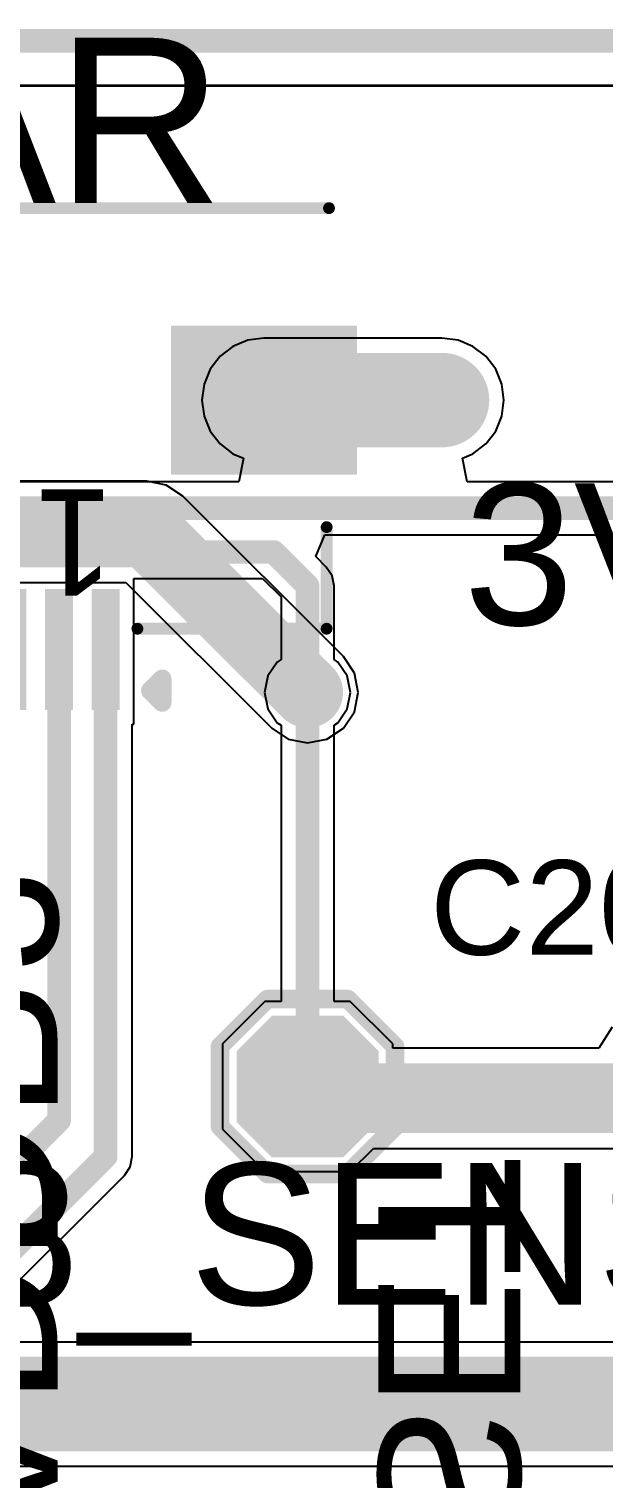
# Model space of a CAD drawing. Header units: millimetres. Extents: x -0.52 to 3.79, y -0.54 to 3.26.
# Drawn here: x 2.966 to 3.209, y 2.403 to 3.017 of the extents above; entities that cross this region are included whole.
import ezdxf

# ---------------------------------------------------------------- set-up
doc = ezdxf.new("R2010")
doc.units = ezdxf.units.MM
doc.header["$MEASUREMENT"] = 0
for name, color, linetype in [('BottomLayer', 5, 'Continuous'), ('BottomOverlay', 54, 'Continuous'), ('BottomSolder', 6, 'Continuous'), ('Mechanical2', 216, 'Continuous'), ('TopLayer', 1, 'Continuous'), ('TopOverlay', 2, 'Continuous'), ('TopPaste', 8, 'Continuous'), ('TopSolder', 216, 'Continuous'), ('ViaHoleLayer', 16, 'Continuous')]:
    doc.layers.add(name, color=color, linetype=linetype)
doc.styles.add('Arial', font='', dxfattribs={"height": 0.2})
doc.styles.get('Arial').set_extended_font_data('Arial')

# ---------------------------------------------------------------- blocks, each defined once
blk = doc.blocks.new('T__________29')
at = {"layer": 'TopLayer'}
blk.add_hatch(color=1, dxfattribs=at).paths.add_polyline_path([(0.015, 0.03), (-0.015, 0.03), (-0.03, 0.015), (-0.03, -0.015), (-0.015, -0.03), (0.015, -0.03), (0.03, -0.015), (0.03, 0.015)])
at = {"layer": 'TopPaste'}
blk.add_hatch(color=8, dxfattribs=at).paths.add_polyline_path([(0.015, 0.03), (-0.015, 0.03), (-0.03, 0.015), (-0.03, -0.015), (-0.015, -0.03), (0.015, -0.03), (0.03, -0.015), (0.03, 0.015)])
at = {"layer": 'TopSolder'}
blk.add_hatch(color=216, dxfattribs=at).paths.add_polyline_path([(0.015, 0.03), (-0.015, 0.03), (-0.03, 0.015), (-0.03, -0.015), (-0.015, -0.03), (0.015, -0.03), (0.03, -0.015), (0.03, 0.015)])
at = {"layer": 'TopOverlay', "const_width": 0.007874}
for points in [[(-0.037, 0.017), (-0.017, 0.037)], [(-0.017, 0.037), (0.017, 0.037)], [(-0.017, 0.037), (0.017, 0.037)], [(0.017, 0.037), (0.037, 0.017)], [(-0.037, -0.017), (-0.037, 0.017)], [(0.037, -0.017), (0.037, 0.017)], [(-0.037, -0.017), (-0.017, -0.037)], [(0.017, -0.037), (0.037, -0.017)], [(-0.017, -0.037), (0.017, -0.037)], [(-0.017, -0.037), (0.017, -0.037)]]:
    blk.add_lwpolyline(points, dxfattribs=at)
at = {"layer": 'TopOverlay', "const_width": 0.003937}
for points in [[(-0.0189685, 0.037, 1), (-0.0150315, 0.037, 1)], [(-0.0189685, 0.037, 1), (-0.0150315, 0.037, 1)], [(-0.0189685, 0.037, 1), (-0.0150315, 0.037, 1)], [(0.0150315, 0.037, 1), (0.0189685, 0.037, 1)], [(0.0150315, 0.037, 1), (0.0189685, 0.037, 1)], [(0.0150315, 0.037, 1), (0.0189685, 0.037, 1)], [(-0.0389685, 0.017, 1), (-0.0350315, 0.017, 1)], [(-0.0389685, 0.017, 1), (-0.0350315, 0.017, 1)], [(0.0350315, 0.017, 1), (0.0389685, 0.017, 1)], [(0.0350315, 0.017, 1), (0.0389685, 0.017, 1)], [(-0.0389685, -0.017, 1), (-0.0350315, -0.017, 1)], [(-0.0389685, -0.017, 1), (-0.0350315, -0.017, 1)], [(0.0350315, -0.017, 1), (0.0389685, -0.017, 1)], [(0.0350315, -0.017, 1), (0.0389685, -0.017, 1)], [(-0.0189685, -0.037, 1), (-0.0150315, -0.037, 1)], [(-0.0189685, -0.037, 1), (-0.0150315, -0.037, 1)], [(-0.0189685, -0.037, 1), (-0.0150315, -0.037, 1)], [(0.0150315, -0.037, 1), (0.0189685, -0.037, 1)], [(0.0150315, -0.037, 1), (0.0189685, -0.037, 1)], [(0.0150315, -0.037, 1), (0.0189685, -0.037, 1)]]:
    blk.add_lwpolyline(points, format="xyb", close=True, dxfattribs=at)
blk = doc.blocks.new('AFC01_S10FCC_00_147')
at = {"layer": 'TopLayer'}
for points in [[(-0.0826771, 0.02716545), (-0.0944881, 0.02716545), (-0.0944881, 0.07834655), (-0.0826771, 0.07834655)], [(-0.0629921, 0.02716545), (-0.0748031, 0.02716545), (-0.0748031, 0.07834655), (-0.0629921, 0.07834655)], [(-0.043307, 0.02716545), (-0.055118, 0.02716545), (-0.055118, 0.07834655), (-0.043307, 0.07834655)], [(-0.023622, 0.02716545), (-0.035433, 0.02716545), (-0.035433, 0.07834655), (-0.023622, 0.07834655)], [(-0.003936899999999998, 0.02716545), (-0.0157479, 0.02716545), (-0.0157479, 0.07834655), (-0.003936900000000003, 0.07834655)], [(0.0157481, 0.02716545), (0.003937100000000003, 0.02716545), (0.003937099999999997, 0.07834655), (0.0157481, 0.07834655)], [(0.0354331, 0.02716545), (0.0236221, 0.02716545), (0.0236221, 0.07834655), (0.0354331, 0.07834655)], [(0.0551182, 0.02716545), (0.0433072, 0.02716545), (0.0433072, 0.07834655), (0.0551182, 0.07834655)], [(0.0748032, 0.02716545), (0.0629922, 0.02716545), (0.0629922, 0.07834655), (0.0748032, 0.07834655)], [(0.0944883, 0.02716545), (0.0826773, 0.02716545), (0.0826773, 0.07834655), (0.0944883, 0.07834655)], [(-0.1161416, -0.08425185), (-0.1948818, -0.08425185), (-0.1948818, -0.02125975), (-0.1161416, -0.02125974999999999)], [(0.1161418, -0.02125975), (0.194882, -0.02125975), (0.194882, -0.08425185), (0.1161418, -0.08425185)]]:
    blk.add_hatch(color=1, dxfattribs=at).paths.add_polyline_path(points)
at = {"layer": 'TopPaste'}
for points in [[(-0.0826771, 0.02716545), (-0.0944881, 0.02716545), (-0.0944881, 0.07834655), (-0.0826771, 0.07834655)], [(-0.0629921, 0.02716545), (-0.0748031, 0.02716545), (-0.0748031, 0.07834655), (-0.0629921, 0.07834655)], [(-0.043307, 0.02716545), (-0.055118, 0.02716545), (-0.055118, 0.07834655), (-0.043307, 0.07834655)], [(-0.023622, 0.02716545), (-0.035433, 0.02716545), (-0.035433, 0.07834655), (-0.023622, 0.07834655)], [(-0.003936899999999998, 0.02716545), (-0.0157479, 0.02716545), (-0.0157479, 0.07834655), (-0.003936900000000003, 0.07834655)], [(0.0157481, 0.02716545), (0.003937100000000003, 0.02716545), (0.003937099999999997, 0.07834655), (0.0157481, 0.07834655)], [(0.0354331, 0.02716545), (0.0236221, 0.02716545), (0.0236221, 0.07834655), (0.0354331, 0.07834655)], [(0.0551182, 0.02716545), (0.0433072, 0.02716545), (0.0433072, 0.07834655), (0.0551182, 0.07834655)], [(0.0748032, 0.02716545), (0.0629922, 0.02716545), (0.0629922, 0.07834655), (0.0748032, 0.07834655)], [(0.0944883, 0.02716545), (0.0826773, 0.02716545), (0.0826773, 0.07834655), (0.0944883, 0.07834655)], [(-0.1161416, -0.08425185), (-0.1948818, -0.08425185), (-0.1948818, -0.02125975), (-0.1161416, -0.02125974999999999)], [(0.1161418, -0.02125975), (0.194882, -0.02125975), (0.194882, -0.08425185), (0.1161418, -0.08425185)]]:
    blk.add_hatch(color=8, dxfattribs=at).paths.add_polyline_path(points)
at = {"layer": 'TopSolder'}
for points in [[(-0.0826771, 0.02716545), (-0.0944881, 0.02716545), (-0.0944881, 0.07834655), (-0.0826771, 0.07834655)], [(-0.0629921, 0.02716545), (-0.0748031, 0.02716545), (-0.0748031, 0.07834655), (-0.0629921, 0.07834655)], [(-0.043307, 0.02716545), (-0.055118, 0.02716545), (-0.055118, 0.07834655), (-0.043307, 0.07834655)], [(-0.023622, 0.02716545), (-0.035433, 0.02716545), (-0.035433, 0.07834655), (-0.023622, 0.07834655)], [(-0.003936899999999998, 0.02716545), (-0.0157479, 0.02716545), (-0.0157479, 0.07834655), (-0.003936900000000003, 0.07834655)], [(0.0157481, 0.02716545), (0.003937100000000003, 0.02716545), (0.003937099999999997, 0.07834655), (0.0157481, 0.07834655)], [(0.0354331, 0.02716545), (0.0236221, 0.02716545), (0.0236221, 0.07834655), (0.0354331, 0.07834655)], [(0.0551182, 0.02716545), (0.0433072, 0.02716545), (0.0433072, 0.07834655), (0.0551182, 0.07834655)], [(0.0748032, 0.02716545), (0.0629922, 0.02716545), (0.0629922, 0.07834655), (0.0748032, 0.07834655)], [(0.0944883, 0.02716545), (0.0826773, 0.02716545), (0.0826773, 0.07834655), (0.0944883, 0.07834655)], [(-0.1161416, -0.08425185), (-0.1948818, -0.08425185), (-0.1948818, -0.02125975), (-0.1161416, -0.02125974999999999)], [(0.1161418, -0.02125975), (0.194882, -0.02125975), (0.194882, -0.08425185), (0.1161418, -0.08425185)]]:
    blk.add_hatch(color=216, dxfattribs=at).paths.add_polyline_path(points)
at = {"layer": 'TopOverlay'}
for points, const_width in [([(-0.1074881, 0.0702204), (-0.1124881, 0.0752204)], 0.007874), ([(-0.1124881, 0.0752204), (-0.1124881, 0.0652204)], 0.007874), ([(-0.1074881, 0.0702204), (-0.1124881, 0.0652204)], 0.007874), ([(-0.102, 0.044), (-0.182, 0.044)], 0.005), ([(-0.182, 0.044), (-0.182, 0.001)], 0.005), ([(0.1820002, 0.044), (0.1020002, 0.044)], 0.005), ([(0.1820002, 0.044), (0.1820002, 0.001)], 0.005), ([(0.183, -0.134), (-0.183, -0.134)], 0.005)]:
    blk.add_lwpolyline(points, dxfattribs=dict(at, const_width=const_width))
for points, const_width in [([(-0.1144566, 0.0752204, 1), (-0.1105196, 0.0752204, 1)], 0.003937), ([(-0.1144566, 0.0752204, 1), (-0.1105196, 0.0752204, 1)], 0.003937), ([(-0.1094566, 0.0702204, 1), (-0.1055196, 0.0702204, 1)], 0.003937), ([(-0.1094566, 0.0702204, 1), (-0.1055196, 0.0702204, 1)], 0.003937), ([(-0.1144566, 0.0652204, 1), (-0.1105196, 0.0652204, 1)], 0.003937), ([(-0.1144566, 0.0652204, 1), (-0.1105196, 0.0652204, 1)], 0.003937), ([(-0.18325, 0.044, 1), (-0.18075, 0.044, 1)], 0.0025), ([(-0.18325, 0.044, 1), (-0.18075, 0.044, 1)], 0.0025), ([(-0.10325, 0.044, 1), (-0.10075, 0.044, 1)], 0.0025), ([(0.1007502, 0.044, 1), (0.1032502, 0.044, 1)], 0.0025), ([(0.1807502, 0.044, 1), (0.1832502, 0.044, 1)], 0.0025), ([(0.1807502, 0.044, 1), (0.1832502, 0.044, 1)], 0.0025), ([(-0.18325, 0.001, 1), (-0.18075, 0.001, 1)], 0.0025), ([(0.1807502, 0.001, 1), (0.1832502, 0.001, 1)], 0.0025), ([(-0.18425, -0.134, 1), (-0.18175, -0.134, 1)], 0.0025), ([(0.18175, -0.134, 1), (0.18425, -0.134, 1)], 0.0025)]:
    blk.add_lwpolyline(points, format="xyb", close=True, dxfattribs=dict(at, const_width=const_width))
blk.add_text('1', height=0.045, dxfattribs=at).set_placement((-0.092, -0.015))

msp = doc.modelspace()

# ---------------------------------------------------------------- hatches: boundary and pattern name
at = {"layer": 'BottomLayer'}
h = msp.add_hatch(color=5, dxfattribs=at)
edge = h.paths.add_edge_path()
edge.add_arc((3.1407556, 2.8597558), 0.011811, 0, 360)
h = msp.add_hatch(color=5, dxfattribs=at)
edge = h.paths.add_edge_path()
edge.add_arc((3.083937, 2.736063), 0.011811, 0, 360)
at = {"layer": 'BottomSolder'}
h = msp.add_hatch(color=6, dxfattribs=at)
edge = h.paths.add_edge_path()
edge.add_arc((3.1407556, 2.8597558), 0.0059055, 0, 360)
h = msp.add_hatch(color=6, dxfattribs=at)
edge = h.paths.add_edge_path()
edge.add_arc((3.083937, 2.736063), 0.0059055, 0, 360)
at = {"layer": 'TopLayer'}
h = msp.add_hatch(color=1, dxfattribs=at)
edge = h.paths.add_edge_path()
edge.add_arc((3.1407556, 2.8597558), 0.011811, 0, 360)
h = msp.add_hatch(color=1, dxfattribs=at)
edge = h.paths.add_edge_path()
edge.add_arc((3.083937, 2.736063), 0.011811, 0, 360)
msp.add_hatch(color=1, dxfattribs=at).paths.add_polyline_path([(3.0623577, 2.549559), (3.3429999, 2.549559), (3.3429999, 2.579), (3.0623577, 2.579)])
at = {"layer": 'TopSolder'}
h = msp.add_hatch(color=216, dxfattribs=at)
edge = h.paths.add_edge_path()
edge.add_arc((3.1407556, 2.8597558), 0.0059055, 0, 360)
h = msp.add_hatch(color=216, dxfattribs=at)
edge = h.paths.add_edge_path()
edge.add_arc((3.083937, 2.736063), 0.0059055, 0, 360)
at = {"layer": 'ViaHoleLayer'}
h = msp.add_hatch(color=16, dxfattribs=at)
edge = h.paths.add_edge_path()
edge.add_arc((3.1407556, 2.8597558), 0.0059055, 0, 360)
h = msp.add_hatch(color=16, dxfattribs=at)
edge = h.paths.add_edge_path()
edge.add_arc((3.083937, 2.736063), 0.0059055, 0, 360)

# ---------------------------------------------------------------- linework, layer by layer
at = {"layer": 'BottomLayer'}
for p, q in [((0.692139, 2.9930901), (3.7133599, 2.9930903)), ((3.016, 2.8254114), (2.629, 2.8254114)), ((3.0241938, 2.8237816), (3.016, 2.8254114)), ((3.0311401, 2.8191401), (3.0241938, 2.8237816)), ((3.0990771, 2.7512032), (3.0311401, 2.8191401)), ((2.629, 2.7825886), (3.0071312, 2.7825886)), ((3.0071312, 2.7825886), (3.0687968, 2.7209229)), ((3.1037186, 2.7442568), (3.0990771, 2.7512032)), ((3.1053483, 2.736063), (3.1037186, 2.7442568)), ((3.1037186, 2.7278692), (3.1053483, 2.736063)), ((3.0990771, 2.7209229), (3.1037186, 2.7278692)), ((3.0687968, 2.7209229), (3.0757432, 2.7162814)), ((3.0921308, 2.7162814), (3.0990771, 2.7209229)), ((3.0757432, 2.7162814), (3.083937, 2.7146517)), ((3.083937, 2.7146517), (3.0921308, 2.7162814)), ((3.2984695, 2.4610905), (2.7228661, 2.4610905)), ((2.7337286, 2.4086417), (3.2984695, 2.4086417))]:
    msp.add_line(p, q, dxfattribs=at)
for points, const_width in [([(2.629, 2.804), (3.016, 2.804)], 0.03), ([(3.016, 2.804), (3.083937, 2.736063)], 0.03), ([(2.7228661, 2.4348661), (3.2984695, 2.4348661)], 0.04)]:
    msp.add_lwpolyline(points, dxfattribs=dict(at, const_width=const_width))
at = {"layer": 'BottomLayer', "const_width": 0.015}
for points in [[(3.0085, 2.804, 1), (3.0235, 2.804, 1)], [(3.0085, 2.804, 1), (3.0235, 2.804, 1)], [(3.076437, 2.736063, 1), (3.091437, 2.736063, 1)]]:
    msp.add_lwpolyline(points, format="xyb", close=True, dxfattribs=at)
at = {"layer": 'Mechanical2', "const_width": 0.01}
msp.add_lwpolyline([(-0.1082677, 3.011811), (3.75, 3.011811)], dxfattribs=at)
at = {"layer": 'TopLayer'}
for p, q in [((1.1733804, 2.9927438), (3.7131138, 2.9927439)), ((3.0587243, 2.8850866), (3.0523995, 2.8824668)), ((3.0655117, 2.8859802), (3.0587243, 2.8850866)), ((3.1407556, 2.8859802), (3.0655117, 2.8859802)), ((3.147543, 2.8850866), (3.1407556, 2.8859802)), ((3.1538678, 2.8824668), (3.147543, 2.8850866)), ((3.0469682, 2.8782993), (3.0428007, 2.872868)), ((3.0523995, 2.8824668), (3.0469682, 2.8782993)), ((3.1592991, 2.8782993), (3.1538678, 2.8824668)), ((3.1634666, 2.872868), (3.1592991, 2.8782993)), ((3.0428007, 2.872868), (3.0401809, 2.8665432)), ((3.1660864, 2.8665432), (3.1634666, 2.872868)), ((3.0401809, 2.8665432), (3.0392873, 2.8597558)), ((3.16698, 2.8597558), (3.1660864, 2.8665432)), ((3.0392873, 2.8597558), (3.0401809, 2.8529684)), ((3.1660864, 2.8529684), (3.16698, 2.8597558)), ((3.0401809, 2.8529684), (3.0428007, 2.8466436)), ((3.1634666, 2.8466436), (3.1660864, 2.8529684)), ((3.0428007, 2.8466436), (3.0469682, 2.8412123)), ((3.1592991, 2.8412123), (3.1634666, 2.8466436)), ((3.0469682, 2.8412123), (3.0523995, 2.8370448)), ((3.0523995, 2.8370448), (3.0568158, 2.8352155)), ((3.0568158, 2.8352155), (3.0548267, 2.8252155)), ((3.1494515, 2.8352155), (3.1538678, 2.8370448)), ((3.1514406, 2.8252155), (3.1494515, 2.8352155)), ((3.1538678, 2.8370448), (3.1592991, 2.8412123)), ((3.0548267, 2.8252155), (2.877, 2.8252155)), ((3.3429995, 2.8252155), (3.1514406, 2.8252155)), ((3.0873732, 2.7935457), (3.0912, 2.8027845)), ((3.0912, 2.8027845), (3.3383543, 2.8027845)), ((3.0918673, 2.7890515), (3.0873732, 2.7935457)), ((3.0918676, 2.7890513), (3.0918673, 2.7890515)), ((3.0942988, 2.7854127), (3.0918676, 2.7890513)), ((3.0104881, 2.7226535), (3.0104881, 2.7842569)), ((3.0104881, 2.7842569), (3.0649396, 2.7842569)), ((3.0649396, 2.7842569), (3.0727215, 2.7764751)), ((3.0951526, 2.7811207), (3.0942988, 2.7854127)), ((3.0951525, 2.7811202), (3.0951526, 2.7811207)), ((3.0951525, 2.7499901), (3.0951525, 2.7811202)), ((3.0727215, 2.7764751), (3.0727215, 2.7499901)), ((3.0727215, 2.7499901), (3.071096, 2.748904)), ((3.096778, 2.748904), (3.0951525, 2.7499901)), ((3.071096, 2.748904), (3.0671594, 2.7430125)), ((3.1007146, 2.7430125), (3.096778, 2.748904)), ((3.0671594, 2.7430125), (3.0657771, 2.736063)), ((3.1020969, 2.736063), (3.1007146, 2.7430125)), ((3.0657771, 2.736063), (3.0671594, 2.7291135)), ((3.1007146, 2.7291135), (3.1020969, 2.736063)), ((3.0671594, 2.7291135), (3.071096, 2.723222)), ((3.096778, 2.723222), (3.1007146, 2.7291135)), ((3.0097981, 2.5395826), (3.0097981, 2.7226535)), ((3.0097981, 2.7226535), (3.0104881, 2.7226535)), ((3.071096, 2.723222), (3.0727215, 2.7221359)), ((3.0727215, 2.7221359), (3.0727215, 2.6052441)), ((3.0951525, 2.7221359), (3.096778, 2.723222)), ((3.0951525, 2.6052441), (3.0951525, 2.7221359)), ((3.065937, 2.6052441), (3.047937, 2.5872441)), ((3.0727215, 2.6052441), (3.065937, 2.6052441)), ((3.101937, 2.6052441), (3.0951525, 2.6052441)), ((3.119937, 2.5872441), (3.101937, 2.6052441)), ((3.2127085, 2.5944096), (3.2070872, 2.5854944)), ((3.047937, 2.5872441), (3.047937, 2.5512441)), ((3.119937, 2.5854944), (3.119937, 2.5872441)), ((3.2070872, 2.5854944), (3.119937, 2.5854944)), ((3.047937, 2.5512441), (3.065937, 2.5332441)), ((3.101937, 2.5332441), (3.1117575, 2.5430646)), ((3.1117575, 2.5430646), (3.343, 2.5430646)), ((3.0065132, 2.531652), (3.0089444, 2.5352906)), ((3.0089444, 2.5352906), (3.0097981, 2.5395826)), ((2.9469306, 2.4720694), (3.0065129, 2.5316518)), ((3.0065129, 2.5316518), (3.0065132, 2.531652)), ((3.065937, 2.5332441), (3.101937, 2.5332441))]:
    msp.add_line(p, q, dxfattribs=at)
for points, const_width in [([(3.0655117, 2.8597558), (3.1407556, 2.8597558)], 0.04), ([(2.877, 2.814), (3.343, 2.814)], 0.01), ([(2.8863303, 2.7954724), (3.0695853, 2.7954724)], 0.01), ([(3.0695853, 2.7954724), (3.083937, 2.7811207)], 0.01), ([(3.083937, 2.736063), (3.083937, 2.7811207)], 0.01), ([(2.9788976, 2.5548976), (2.9788976, 2.754244)], 0.01), ([(2.9985826, 2.5395826), (2.9985826, 2.754244)], 0.01), ([(3.083937, 2.5692441), (3.083937, 2.736063)], 0.01), ([(3.083937, 2.5635), (3.083937, 2.5692441)], 0.01), ([(2.9095826, 2.4855826), (2.9788976, 2.5548976)], 0.01), ([(2.939, 2.48), (2.9985826, 2.5395826)], 0.01)]:
    msp.add_lwpolyline(points, dxfattribs=dict(at, const_width=const_width))
for points, const_width in [([(3.0555117, 2.8597558, 1), (3.0755117, 2.8597558, 1)], 0.02), ([(3.1307556, 2.8597558, 1), (3.1507556, 2.8597558, 1)], 0.02), ([(3.0670853, 2.7954724, 1), (3.0720853, 2.7954724, 1)], 0.005), ([(3.0670853, 2.7954724, 1), (3.0720853, 2.7954724, 1)], 0.005), ([(3.081437, 2.7811207, 1), (3.086437, 2.7811207, 1)], 0.005), ([(3.081437, 2.7811207, 1), (3.086437, 2.7811207, 1)], 0.005), ([(2.9763976, 2.754244, 1), (2.9813976, 2.754244, 1)], 0.005), ([(2.9960826, 2.754244, 1), (3.0010826, 2.754244, 1)], 0.005), ([(3.081437, 2.736063, 1), (3.086437, 2.736063, 1)], 0.005), ([(3.081437, 2.736063, 1), (3.086437, 2.736063, 1)], 0.005), ([(3.081437, 2.5692441, 1), (3.086437, 2.5692441, 1)], 0.005), ([(3.081437, 2.5692441, 1), (3.086437, 2.5692441, 1)], 0.005), ([(3.081437, 2.5635, 1), (3.086437, 2.5635, 1)], 0.005), ([(2.9763976, 2.5548976, 1), (2.9813976, 2.5548976, 1)], 0.005), ([(2.9763976, 2.5548976, 1), (2.9813976, 2.5548976, 1)], 0.005), ([(2.9960826, 2.5395826, 1), (3.0010826, 2.5395826, 1)], 0.005), ([(2.9960826, 2.5395826, 1), (3.0010826, 2.5395826, 1)], 0.005)]:
    msp.add_lwpolyline(points, format="xyb", close=True, dxfattribs=dict(at, const_width=const_width))

# ---------------------------------------------------------------- block references
at = {"rotation": 180}
msp.add_blockref('AFC01_S10FCC_00_147', (2.91, 2.807), dxfattribs=at)
msp.add_blockref('T__________29', (3.083937, 2.5692441))

# ---------------------------------------------------------------- texts
at = {"layer": 'BottomOverlay', "style": 'Arial', "text_generation_flag": 2}
for s, p in [('RLYADDR2', (2.9182424, 2.2153489)), ('RLYSET', (3.1139087, 2.2139782))]:
    msp.add_text(s, height=0.06, rotation=270, dxfattribs=at).set_placement(p)
at = {"layer": 'TopOverlay', "style": 'Arial'}
for s, height, p in [('RADAR', 0.07, (2.706, 2.943118)), ('3V3_SENSOR', 0.06, (3.1498968, 2.7645885)), ('1V8_SENSOR', 0.06, (2.8383198, 2.4769087))]:
    msp.add_text(s, height=height, rotation=360, dxfattribs=at).set_placement(p)
msp.add_text('C20', height=0.04, dxfattribs=at).set_placement((3.1356839, 2.6250065))

doc.saveas('drawing.dxf')
